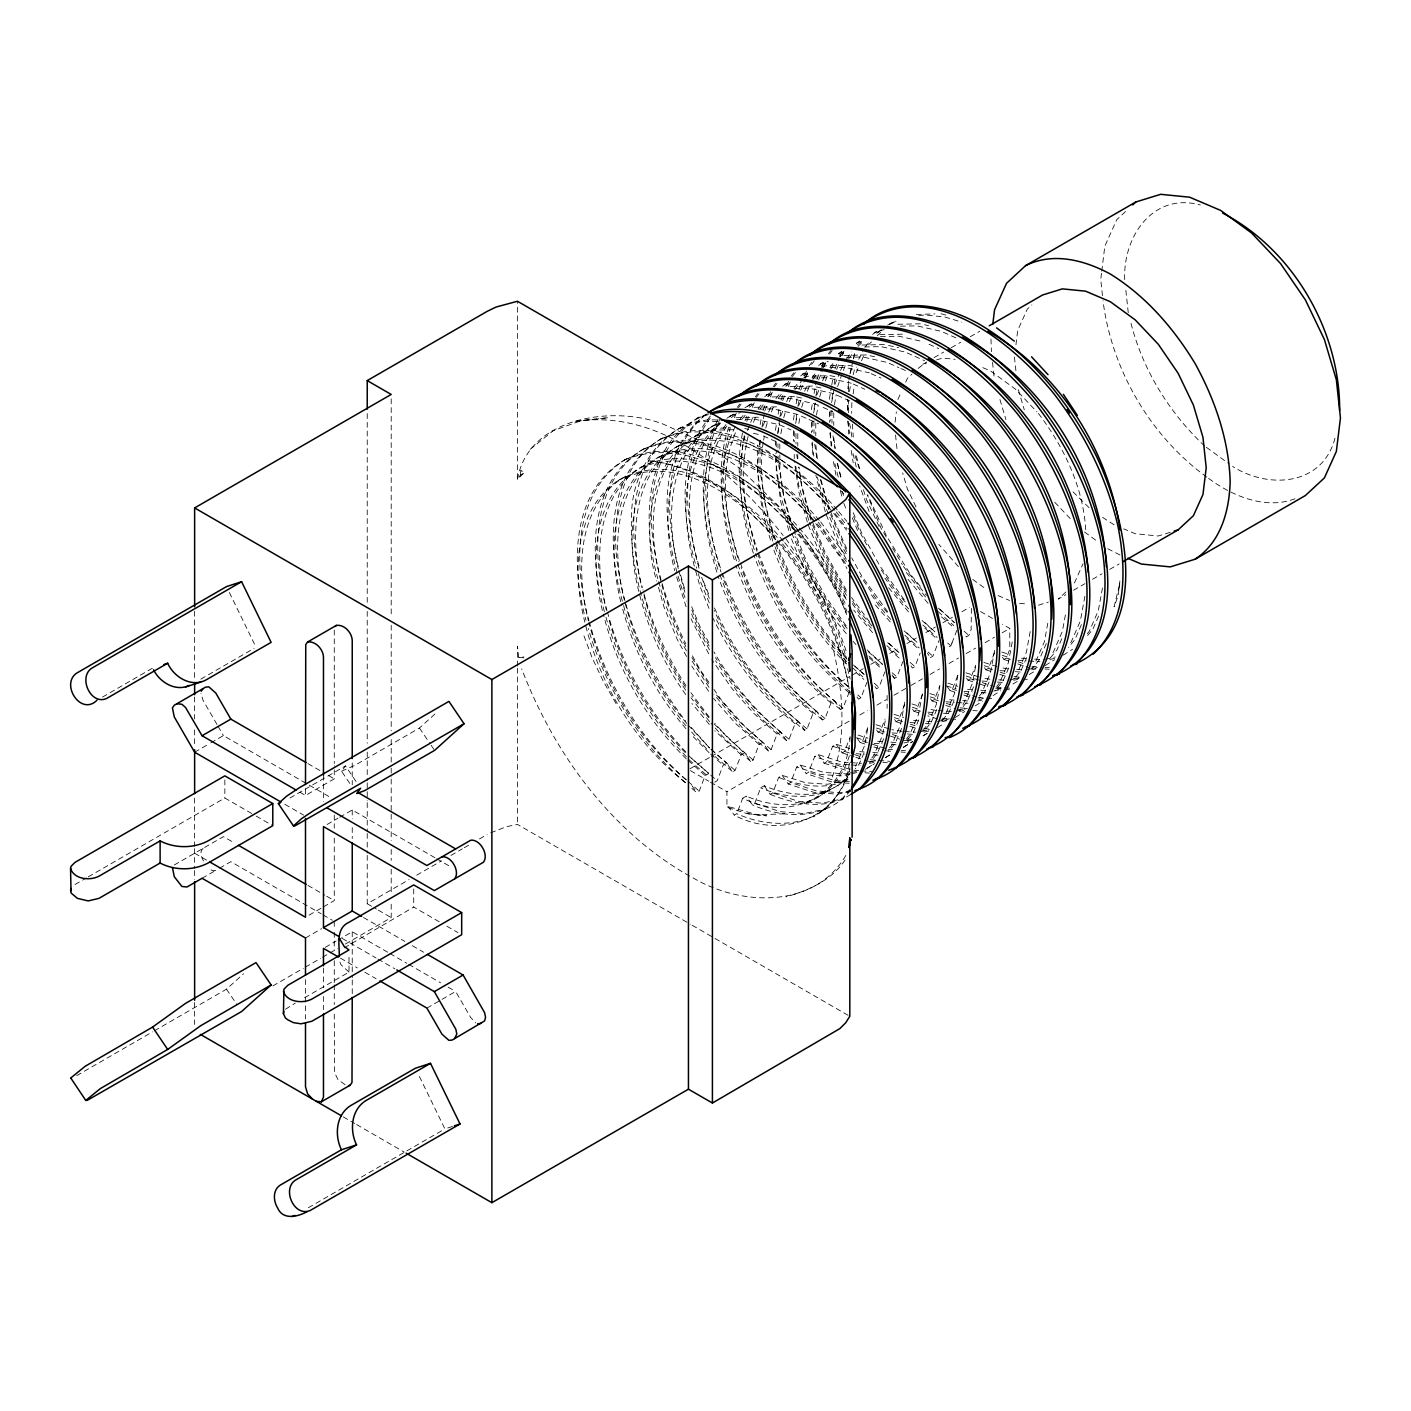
<?xml version="1.0" encoding="UTF-8"?>
<svg xmlns="http://www.w3.org/2000/svg" width="1411" height="1411" viewBox="0 0 1411 1411"><rect width="100%" height="100%" fill="white"/><g stroke="black" fill="none" stroke-linecap="round" stroke-linejoin="round"><path stroke-width="0.75" stroke-dasharray="5 3.75" d="M848.54 412.717L848.593 400.142L847.641 410.777M848.611 391.764L848.646 381.287M971.403 608.388L971.121 629.571L968.863 635.444L966.376 636.89L964.895 634.721M847.517 410.319L847.694 399.525M847.852 388.731L849.44 375.873M1119.928 580.909L1118.165 595.671L1114.108 606.783L1119.946 582.69L1118.747 591.332M849.44 391.605L850.921 383.157M850.11 736.665C848.029 793.352 792.576 823.989 742.715 798.185L736.771 813.688L734.284 815.135L728.27 806.528L726.93 807.304L726.93 791.712L850.322 720.474M895.085 422.154L896.355 411.853M990.981 339.063L991.386 351.727M1015.955 344.725L1017.719 330.315L1027.296 309.132L1031.864 304.899M1101.497 273.293L1100.739 279.572L1102.785 298.656M1101.762 271.212L1104.831 246.114L1116.789 219.64L1127.9 209.339M1124.708 279.572C1122.839 236.713 1152.999 191.984 1200.32 204.983M851.856 402.611L851.68 413.352M853.108 394.057L854.343 385.485M742.539 432.948C734.126 472.579 742.627 513.551 754.797 551.489M744.338 435.558C737.018 473.955 745.625 513.392 757.284 550.043M760.176 424.588L761.199 418.52M761.975 427.216L764.374 413.017M775.397 430.426L776.773 422.312M778.149 414.217L779.189 408.132M779.595 418.855L777.902 433.212M779.948 416.827L781.324 408.731M793.37 420.037L794.746 411.941M796.121 403.828L797.162 397.761M796.545 414.552L795.892 422.824M797.92 406.456L799.296 398.343M811.36 409.666L812.736 401.553M814.112 393.457L816.175 381.287M814.535 404.181L813.865 412.453M815.911 396.068L817.286 387.972M829.333 399.278L831.396 387.125M831.749 385.097L833.125 377.002M832.508 393.792L831.837 402.064M834.218 383.669L835.259 377.584M744.92 436.51C735.184 475.225 741.163 515.826 753.386 553.271M748.112 436.475C738.747 474.555 745.026 514.433 756.931 551.225M760.423 440.214C754.056 473.849 760.758 508.595 770.794 540.872M763.245 442.19C758.218 474.625 764.656 507.819 774.339 538.826M763.616 440.179L764.321 436.14M765.732 428.097L768.095 420.037M777.69 433.847L779.454 423.794M780.883 433.812L782.294 425.769M783.722 417.727L786.068 409.666M795.663 423.476L797.092 415.416M798.855 423.441L800.266 415.381M801.695 407.338L804.058 399.278M813.636 413.088L815.417 403.035M816.475 415.063L818.257 405.01M819.668 396.967L822.031 388.907M831.626 402.717L834.095 388.625M834.465 404.692L836.229 394.621M837.64 386.579L842.49 372.469M867.624 729.099L864.59 745.59L855.613 766.173M885.226 720.792L882.58 735.202L873.603 755.802L870.975 758.942M904.733 702.167L900.553 724.831L891.576 745.414L888.965 748.553M922.318 693.842L918.526 714.442L909.548 735.043L906.938 738.182M939.92 685.534L936.498 704.071L927.538 724.654L923.605 729.364M957.91 675.146L954.489 693.683L945.511 714.283M975.495 666.821L972.461 683.312L963.484 703.895L960.873 707.034M994.614 650.277L990.434 672.924L981.456 693.524L978.846 696.664M1012.216 641.952L1008.424 662.553L999.447 683.136L996.836 686.275M1030.189 631.564L1026.397 652.164L1017.419 672.765M1047.791 623.256L1044.369 641.793L1035.392 662.376M1065.393 614.931L1062.36 631.405L1053.382 652.005L1050.772 655.145M1084.883 596.306L1080.332 621.034L1071.355 641.617L1068.744 644.756M1102.485 587.999L1098.305 610.646L1089.327 631.246L1086.717 634.386M849.404 763.104C842.155 818.68 780.424 840.004 734.284 815.135M850.445 373.051L851.803 366.86M853.602 358.623L854.96 352.433M849.951 373.756L852.932 361.004M853.426 358.87L855.419 350.387M849.951 767.813C845.471 788.537 831.344 805.981 813.371 816.934M853.108 374.797L855.313 366.419M832.261 777.144C847.411 735.06 842.667 687.633 832.261 644.862M742.715 798.185L746.26 796.139L752.257 804.746L754.744 803.318L760.688 787.814L764.233 785.768C791.642 797.656 828.945 799.72 850.022 775.133M764.233 785.768L770.23 794.375L772.717 792.929L778.66 777.426L782.205 775.38L805.716 782.788L827.71 784.251L847.394 779.754C825.823 790.671 800.284 785.892 778.66 777.426M782.205 775.38L788.22 783.987L790.707 782.558L796.651 767.055L800.196 765.009L823.689 772.399L845.683 773.881L849.634 772.981M800.196 765.009L806.192 773.616L808.679 772.17L814.623 756.666L818.168 754.62L841.679 762.028L848.276 762.469M818.168 754.62L824.165 763.228L826.652 761.799L832.596 746.296L836.141 744.25L849.863 748.553M836.141 744.25L842.155 752.857L844.642 751.41L849.828 737.847M857.13 738.165L860.128 742.468L862.615 741.04L867.818 727.476M876.601 729.946L878.101 732.097L880.587 730.651L885.05 719.028M894.592 719.557L896.091 721.709L898.578 720.28L904.522 704.777M912.564 709.186L914.063 711.338L916.55 709.892L922.494 694.388M930.537 698.798L932.036 700.95L934.523 699.521L939.726 685.958M947.01 686.275L950.026 690.579L952.496 689.132L957.699 675.569M966.5 678.038L967.999 680.19L970.486 678.762L975.689 665.198M984.472 667.668L985.972 669.819L988.458 668.373L994.402 652.87M1002.463 657.279L1003.962 659.431L1006.431 658.002L1009.782 649.289L1009.782 628.406L1002.48 624.191M691.901 788.396L696.699 792.576L699.186 791.148L705.183 775.609L708.728 773.563L688.356 755.414M714.671 782.205L717.158 780.759L723.173 765.238L726.718 763.192L732.662 771.817L735.131 770.388L741.145 754.85L744.691 752.804L750.634 761.446L753.121 760L759.118 744.479L762.663 742.433L768.607 751.058L771.094 749.629L777.108 734.09L780.653 732.044L786.597 740.687L789.066 739.241L795.081 723.72L798.626 721.674L804.57 730.298L807.057 728.87L813.053 713.331L816.599 711.285L822.542 719.927L825.029 718.481L831.044 702.96L834.571 700.914L840.533 709.539L843.002 708.11L849.016 692.572L852.561 690.526M857.024 696.999L858.505 699.168L860.992 697.722L866.989 682.201M874.996 686.628L876.478 688.78L878.965 687.351L884.962 671.812M892.969 676.239L894.468 678.409L896.937 676.963L902.952 661.442M910.959 665.869L912.441 668.02L914.928 666.592L920.184 652.993M930.413 657.649L932.9 656.203L938.897 640.682M952.019 642.887L950.873 645.832L948.404 647.261L946.904 645.109M956.887 630.294L950.873 645.832L947.681 643.028M717.987 419.473C694.177 467.27 702.749 523.446 718.852 572.249M720.457 418.044C696.646 465.824 705.218 522.017 721.338 570.802M728.693 427.163C714.037 471.045 722.943 518.913 736.824 561.86M734.408 417.709L737.636 409.666M745.061 420.813L747.477 414.781M746.736 421.378L749.153 415.345M752.38 407.32L755.608 399.295M763.051 410.425L765.467 404.393M768.695 396.368L771.923 388.325M764.727 411.007L767.143 404.975M770.371 396.95L773.598 388.907M781.024 400.054L783.44 394.022M786.668 385.979L789.895 377.954M782.699 400.618L785.116 394.586M788.343 386.561L791.571 378.536M798.996 389.665L801.413 383.633M804.64 375.608L807.868 367.565M800.672 390.247L804.711 380.194M805.522 378.183L807.939 372.169M816.987 379.294L821.008 369.241M821.819 367.23L824.236 361.216M818.662 379.859L822.684 369.823M823.495 367.812L825.911 361.78M834.959 368.906L838.998 358.87M839.792 356.86L842.208 350.828M836.635 369.488L839.051 363.456M842.279 355.431L843.901 351.41M735.202 426.704C714.442 468.822 721.109 518.419 734.849 561.631M735.448 432.736C718.076 473.708 726.101 520.483 738.941 561.596M747.407 430.443L749.876 424.394M750.705 422.383L754.003 414.305M753.421 422.348L755.89 416.298M762.892 426.122L765.379 420.072M768.678 411.994L771.976 403.934M771.394 411.977L773.881 405.909M780.883 415.751L783.352 409.684M786.65 401.624L789.966 393.546M789.384 401.588L791.853 395.539M798.855 405.363L801.342 399.313M804.64 391.235L807.939 383.175M807.357 391.217L809.826 385.15M816.828 394.992L819.315 388.925M822.613 380.864L825.911 372.786M825.329 380.829L827.816 374.779M834.818 384.603L839.774 372.504M840.586 370.476L843.901 362.415M843.319 370.458L845.789 364.391M849.351 755.785C842.579 778.202 825.717 796.527 803.459 804.164M864.061 752.892L859.158 764.127L855.242 768.836M883.674 738.782L877.148 753.756L869.299 763.175M901.647 728.393L895.121 743.368L888.577 751.234M918.808 719.892L913.093 732.997L906.567 740.846M936.781 709.504L931.066 722.608L924.54 730.475M953.942 701.002L949.056 712.238L941.208 721.656M973.555 686.875L967.029 701.849L959.198 711.285M989.093 682.113L985.001 691.478L978.476 699.327M1008.706 667.985L1002.992 681.09L995.143 690.526M1026.679 657.614L1020.964 670.719L1014.438 678.568M1046.292 643.487L1038.937 660.33L1032.411 668.197M1061.813 638.724L1056.927 649.96L1049.078 659.378M1081.426 624.597L1074.9 639.571L1068.374 647.437M1098.587 616.096L1092.872 629.2L1086.347 637.049M856.195 372.663L857.959 368.694M861.486 360.757L864.114 354.814M897.855 399.507L901.347 391.799M905.686 382.187L907.432 378.324L912 374.091M1074.388 583.008L1083.084 563.765M1334.982 438.221C1322.566 485.701 1268.754 489.458 1232.579 466.406M858.752 359.276L863.073 350.334M795.328 527.414L777.831 505.226L739.664 468.311L701.302 441.361L662.923 424.005C613.15 404.869 528.031 417.056 517.467 479.493L524.486 472.385L520.306 475.19L517.467 479.493L517.467 301.266M845.789 855.489C814.27 909.584 739.258 906.162 691.619 877.007M845.048 860.04C831.784 880.235 808.38 890.517 785.945 896.902M710.35 416.033C676.098 458.452 682.113 519.195 696.769 568.28M710.244 418.062C678.374 461.08 685.217 520.483 699.838 568.898M737.247 407.373L739.84 403.916M738.447 407.656L741.022 404.199M755.238 396.985L757.813 393.528M756.419 397.285L759.012 393.828M773.21 386.614L775.803 383.157M774.392 386.896L776.985 383.439M791.183 376.226L793.776 372.769M792.382 376.525L796.263 371.34M809.173 365.855L811.748 362.398M811.642 364.408L814.235 360.951M828.433 353.738L831.026 350.281M829.633 354.038L832.208 350.581M726.012 424.57C693.436 467.041 702.502 526.356 717.423 574.03M726.894 426.034C697.563 468.646 706.417 525.456 720.968 571.984M739.999 419.437L743.985 414.199M742.221 419.138L746.207 413.899M757.989 409.067L761.958 403.811M760.194 408.767L764.18 403.528M775.962 398.678L779.93 393.44M778.184 398.378L782.153 393.14M793.934 388.307L797.92 383.051M794.834 389.753L802.788 379.259M804.111 377.513L810.161 371.587M811.925 377.919L815.893 372.68M812.807 379.365L816.793 374.127M822.084 367.142L828.134 361.216M829.897 367.548L833.866 362.292M830.797 368.994L834.765 363.756M840.074 356.754L846.124 350.828M846.547 358.905L851.856 351.921M848.769 358.606L852.738 353.367M858.047 346.383L864.096 340.457M865.225 346.947L869.088 342.15M850.392 772.47C830.55 801.201 789.79 800.919 760.688 787.814M841.467 799.508L850.604 788.82M850.48 790.442C827.199 819.844 783.863 819.368 752.257 804.746M868.523 344.901L871.451 341.868M877.289 335.783L883.145 329.715M355.978 781.394L345.501 765.926L341.55 771.217L350.845 784.957M203.061 848.364C198.616 852.332 202.214 858.982 204.754 863.038M918.102 368.447L926.48 362.01M1065.887 592.003L1058.268 599.075L1065.887 594.666M341.55 771.217L354.743 765.415L419.455 728.041L436.51 712.608M154.434 1030.771L226.501 989.164L243.574 973.784M834.765 799.473C810.69 828.486 768.748 828.186 736.771 813.688M783.317 541.101C745.255 495.526 677.686 446.74 617.771 480.657C572.937 511.487 572.831 574.524 584.842 622.18M530.183 449.28L553.306 430.672L581.332 420.654L608.423 417.691L574.136 421.554C660.083 408.008 733.826 472.473 783.176 535.492M285.463 1009.218L295.287 1003.115M880.676 330.297L875.543 334.16L881.875 329.469M798.855 531.047C758.413 482.562 690.226 430.126 624.632 459.898C570.238 491.963 571.138 566.499 585.953 620.311M627.119 458.469C572.108 491.046 573.571 566.64 589.022 620.928M816.828 520.659C776.385 472.174 708.216 419.755 642.622 449.527C587.593 482.086 589.075 557.698 604.525 611.986M645.092 448.098C590.08 480.657 591.562 556.251 607.012 610.557M834.818 510.288C794.358 461.803 726.189 409.366 660.595 439.138C605.584 471.715 607.047 547.309 622.498 601.597M663.082 437.71C622.269 460.127 612.938 511.364 616.272 554.047C622.445 615.055 648.478 672.73 685.623 721.092M717.017 420.002C666.733 416.827 632.569 467.358 631.581 513.463C628.636 576.499 651.106 638.724 685.94 690.543M681.054 427.339C626.643 459.404 627.56 533.922 642.375 587.752M706.929 414.411C643.063 438.221 641.564 523.216 657.879 578.792M699.027 416.95C623.274 466.3 652.587 577.258 685.852 643.927M706.223 414.023C649.871 457.305 664.863 543.129 686.275 601.139M705.377 414.993C661.935 451.203 665.269 517.061 678.338 566.993M344.266 947.857L413.723 907.061L439.544 921.965M625.99 476.036C576.588 504.521 576.076 571.473 588.352 620.487M845.559 597.576C820.638 548.315 784.428 503.427 736.225 475.419C708.34 460.48 674.035 451.749 643.963 465.648C591.597 492.615 589.886 562.001 602.797 612.162M643.963 465.648C594.56 494.15 594.049 561.102 606.342 610.116M819.262 520.342C781.8 476.036 718.146 428.697 658.408 457.323C608.988 485.807 608.494 552.777 620.769 601.791M661.953 455.277C612.533 483.761 612.039 550.713 624.315 599.728M837.252 509.953C799.772 465.648 736.119 418.309 676.38 446.934C626.978 475.436 626.466 542.388 638.742 591.403M679.926 444.888C631.087 472.914 630.17 538.773 641.723 587.346M739.311 560.432C725.501 518.066 717.053 471.256 730.369 427.745C653.716 427.092 638.354 523.058 656.732 581.032M697.898 434.517C626.819 480.481 654.387 584.648 685.922 646.785M719.91 422.841C663.893 446.264 661.283 519.918 674.705 570.644M715.888 424.129C666.468 452.631 665.957 519.583 678.25 568.598M720.121 423.106C678.497 456.705 681.707 519.301 694.371 566.305M726.912 418.238L733.861 413.758L728.764 417.409M720.28 423.494C681.478 459.951 685.517 521.065 699.045 568.28M731.304 417.585L736.401 413.934M744.902 407.85L751.834 403.37L746.736 407.021M749.294 407.197L754.374 403.564M764.727 396.65L769.824 392.999L766.279 395.045L772.311 393.105L767.267 396.826M782.699 386.261L787.797 382.61L784.251 384.656L790.301 382.734L785.239 386.438M800.672 375.89L805.769 372.239L802.224 374.285L808.274 372.345L803.212 376.067M818.662 365.502L823.759 361.851L820.214 363.897L828.275 361.322M821.202 365.678L826.299 362.045M838.328 353.914L841.732 351.48L838.187 353.526L846.247 350.951M839.175 355.307L845.965 350.439M856.318 343.526L859.705 341.092L856.16 343.138L864.22 340.562M857.147 344.919L863.955 340.069M872.598 334.372L877.695 330.721L874.15 332.767L884.221 329.557M887.537 325.165L895.914 321.144M828.116 790.231C805.099 809.614 772.434 807.321 746.26 796.139M843.849 781.8L849.404 778.378M867.395 767.99L874.802 763.422M865.384 769.383L874.644 763.668M885.367 757.619L892.775 753.033M885.208 757.848L892.616 753.28M903.34 747.23L912.617 741.516M903.181 747.477L912.458 741.763M923.182 735.713L926.886 733.42M923.023 735.96L928.579 732.521M937.451 727.617L944.859 723.049M955.265 717.476L964.701 711.514M975.107 705.959L982.673 701.144M993.079 695.57L1000.646 690.755M1012.904 684.053L1018.46 680.631M1029.201 674.581L1034.757 671.142M1045.163 665.586L1054.581 659.625M1063.136 655.198L1072.572 649.236M770.23 794.375C795.469 804.57 826.987 810.461 850.992 794.234M102.544 697.034L152.564 668.144M200.803 679.15L254.103 648.372M194.63 752.204L209.022 743.897M210.821 742.856L223.397 735.59L330.509 797.427M934.082 357.618L943.606 352.115M951.208 347.723L960.715 342.238M970.239 336.735L979.745 331.25M75.012 884.503L86.388 877.942M88.293 876.831L224.843 798.009L254.333 815.047M174.294 864.978L223.397 836.617L234.667 843.125M289.925 798.009L345.501 765.926M299.855 792.188L305.499 795.451L334.266 778.837L334.266 765.714M202.073 878.277L216.465 869.987M219.534 868.206L230.84 861.68L321.108 913.781M327.07 824.5L337.864 818.274M339.663 817.234L352.239 809.985L434.923 857.712M309.097 915.157L321.673 907.89M323.472 906.85L334.266 900.624L334.266 836.935M305.499 937.998L321.673 928.65M367.23 855.383L367.23 903.745L409.084 879.582M416.686 875.19L441.414 860.904M450.938 855.419L462.349 848.822M464.254 847.729L469.951 844.431M479.475 838.945L487.077 834.554M76.67 1075.658L152.529 1031.864M325.271 947.328L336.065 941.102M337.864 940.061L352.239 931.771L387.972 952.39M272.87 985.901L303.418 968.263M305.323 967.17L320.579 958.351M322.502 957.24L328.216 953.942M330.121 952.848L337.758 948.439M345.395 944.03L391.2 917.591L391.2 902.193M709.451 757.513L688.568 769.577L708.657 781.165M711.356 756.419L849.933 676.416M851.821 675.322L863.215 668.743M870.816 664.352L880.305 658.884M889.794 653.399L897.396 649.007M906.885 643.539L916.374 638.054M925.863 632.569L935.352 627.084M942.954 622.71L952.443 617.224M961.932 611.739L969.533 607.365M304.547 997.771L349.011 972.108L349.011 953.995M1073.489 590.274L1084.9 583.695M1092.52 579.304L1102.026 573.801M1109.646 569.409L1119.152 563.924M859.81 714.989L867.395 710.615M876.901 705.13L886.39 699.644M893.974 695.27L909.16 686.504M911.065 685.411L922.459 678.832M930.043 674.44L939.532 668.955M949.039 663.487L958.528 658.002M966.112 653.61L975.618 648.143M985.107 642.658L994.596 637.172M1002.18 632.798L1009.782 628.406M426.898 1008.089L455.665 991.474L470.745 1017.578L475.824 1022.957M825.876 792.188L829.421 790.142M823.23 810.39L825.717 808.962L804.235 813.547L780.283 811.642L754.744 803.318M841.203 800.019L843.69 798.591L822.207 803.159L798.256 801.254L772.717 792.929M308.356 1207.728L443.001 1129.999M490.711 832.79L506.373 826.74L517.467 824.412L690.296 924.187M889.424 324.354L897.008 321.091M617.771 480.657C677.545 450.814 742.045 498.383 779.595 542.935M889.812 323.595L897.184 320.738M452.455 1126.437L444.906 1128.906L418.238 1074.106M696.558 418.379L708.393 414.569M678.568 428.768L700.297 421.748L718.587 421.342M660.595 439.138C726.171 412.665 792.135 463.708 832.331 511.717M642.622 449.527C708.181 423.035 774.163 474.096 814.341 522.088M624.632 459.898C690.208 433.424 756.19 484.467 796.368 532.476M821.89 367.089L825.929 365.802L848.54 365.326L856.636 367.142M803.917 377.478L807.939 376.19L830.55 375.696L836.635 377.072M748.289 405.416L752.328 404.128M730.316 415.804L740.387 412.594M712.343 426.175L720.404 423.6M694.353 436.563L714.513 430.126L737.124 429.649M676.38 446.934C733.755 423.547 792.876 465.648 829.456 507.255M658.408 457.323C718.128 433.283 778.643 478.77 815.717 522.387M640.435 467.694C700.138 443.671 760.67 489.158 797.744 532.758M922.671 364.197L926.639 362.98M936.569 359.911L942.53 358.077L955.141 359.311M1170.178 532.317L1158.272 536.004L1135.149 533.711L1123.685 528.843M1294.998 498.753C1265.614 510.006 1232.473 496.125 1208.539 478.364M1038.408 605.196L1048.338 602.127M215.777 870.375L212.55 870.675L208.828 868.523M1045.41 659.254L1055.269 656.997M1049.749 659.501L1055.657 658.143M1027.437 669.625L1037.279 667.385M1031.776 669.872L1035.709 668.973M1009.465 680.014L1019.306 677.756M1013.786 680.261L1017.737 679.361M997.383 689.044L1001.334 688.145M993.838 691.09L1001.722 689.291M979.41 699.415L983.344 698.516M977.841 701.02L981.774 700.121M955.529 711.144L967.346 708.445M959.85 711.391L963.801 710.491M937.539 721.532L949.356 718.834M941.878 721.779L947.786 720.421M919.566 731.903L929.408 729.663M923.905 732.15L929.814 730.81M907.502 740.934L911.435 740.034M903.957 742.98L911.823 741.181M871.539 761.693L875.473 760.794M869.97 763.298L873.903 762.399M851.591 772.522L857.5 771.182M850.022 774.128L842.138 775.927L820.144 774.445L796.651 767.055M851.979 773.669L857.888 772.328M850.921 790.495L840.18 792.788L816.246 790.883L790.707 782.558M850.586 791.465L837.693 794.217L813.759 792.312L788.22 783.987M918.755 315.676L924.928 314.935L944.911 317.034L961.685 322.114M517.467 665.992L517.467 646.185L518.684 657.261L524.01 656.979M784.463 813.759L757.742 814.888L747.248 813.671L726.93 807.304M916.303 314.459L934.893 313.912M897.837 324.283L920.448 323.807M900.465 326.206L916.903 325.853L941.208 331.32L958.651 339.081M879.847 334.672L902.476 334.178M880.429 336.629L898.93 336.224L923.235 341.691M861.874 345.042L884.485 344.566M864.502 346.965L880.94 346.612L905.262 352.08M843.901 355.431L866.513 354.937L874.608 356.754M846.529 357.336L862.968 356.983L887.272 362.451M830.603 367.671L844.995 367.371L869.299 372.839M812.613 378.06L827.005 377.742L851.327 383.21M789.966 386.561L812.577 386.085L822.701 388.36M794.64 388.431L809.032 388.131L833.337 393.598M771.993 396.95L794.605 396.456M778.713 398.766L791.06 398.502L815.364 403.969L821.184 406.562M754.003 407.32L776.614 406.844M758.677 409.19L773.069 408.89L797.391 414.358L807.074 418.661M736.031 417.709L758.642 417.215M736.595 419.667L755.097 419.261L779.401 424.729L791.024 429.914M1021.458 658.231L1025.85 658.514M1034.651 659.113L1043.452 659.695M1017.913 660.277L1026.714 660.859M1028.901 661.001L1039.907 661.741M1007.877 668.902L999.552 667.368M1016.678 669.484L1023.275 669.925M999.94 670.648L1006.537 671.089M1015.32 671.689L1021.934 672.13M989.905 679.273L981.58 677.756M998.688 679.873L1005.285 680.314M981.95 681.037L988.547 681.478M997.348 682.06L1003.944 682.501M967.523 689.362L971.914 689.662M980.716 690.244L985.107 690.543M963.978 691.408L972.779 692.007M981.562 692.589L985.972 692.889M949.55 699.75L953.942 700.032M962.743 700.632L969.339 701.073M946.005 701.796L954.788 702.378M956.993 702.519L967.999 703.26M935.969 710.421L927.644 708.886M938.156 710.562L951.349 711.444M928.015 712.167L934.611 712.608M943.412 713.208L950.009 713.649M913.587 720.51L917.979 720.792M926.78 721.391L933.377 721.832M910.042 722.555L916.639 722.996M925.44 723.578L932.036 724.019M902.211 731.321L891.699 729.646M904.398 731.48L915.404 732.203M892.069 732.926L898.666 733.367M907.467 733.967L914.063 734.408M877.624 741.269L882.034 741.551M890.817 742.151L897.431 742.592M874.079 743.315L882.88 743.897M891.681 744.479L896.073 744.779M859.652 751.64L864.043 751.94M872.845 752.522L879.441 752.963M856.107 753.686L864.908 754.285M873.709 754.867L878.101 755.167M850.463 762.61L861.468 763.351M849.122 764.797L838.134 764.074L814.623 756.666M851.327 764.956L860.128 765.538M1031.988 666.327L1036.327 666.68M1045.04 667.368L1049.396 667.703M1031.67 667.932L1036.027 668.285M1044.74 668.973L1049.078 669.308M1013.998 676.698L1020.523 677.227M1013.698 678.303L1020.224 678.832M1022.393 679.008L1031.106 679.696M996.025 687.086L1002.551 687.598M1004.738 687.774L1013.433 688.462M995.725 688.691L1002.251 689.203M1004.42 689.379L1013.133 690.067M978.052 697.457L984.578 697.986M986.748 698.163L995.46 698.851M960.062 707.846L966.588 708.357M957.575 709.274L964.119 709.804M972.814 710.491L977.17 710.827M942.089 718.217L948.615 718.746M950.802 718.922L959.498 719.61M946.128 720.174L939.603 719.663L927.821 715.818M924.117 728.605L928.456 728.958M921.63 730.034L930.325 730.722M906.127 738.976L912.67 739.505M903.657 740.422L912.353 741.11M888.154 749.364L892.51 749.717M901.206 750.405L905.562 750.74M885.667 750.793L892.193 751.322M900.906 752.01L905.262 752.345M870.181 759.735L876.707 760.264M878.877 760.441L889.759 761.305M867.694 761.182L874.22 761.693M882.933 762.381L887.29 762.734M858.735 770.635L852.191 770.124L826.652 761.799M860.904 770.812L871.786 771.676M864.943 772.769L869.299 773.105M849.457 781.712L834.218 780.495L808.679 772.17M849.157 783.317L831.732 781.941L806.192 773.616M1019.5 603.326L1027.896 604.155M747.248 813.671L766.579 815.84L757.742 814.888L728.27 806.528M518.684 657.261L525.95 658.196M924.505 324.706L928.544 325.624M888.542 345.466L898.666 347.741M796.633 396.914L802.7 398.272M744.708 428.503L748.765 429.42M753.333 433.283L761.429 435.117M941.084 313.736L949.497 316.117M1001.863 652.058L1009.712 654.528M1002.233 655.339L1010.082 657.808M983.89 662.447L997.595 666.75M984.261 665.727L992.092 668.179M965.918 672.818L979.622 677.139M966.288 676.098L979.992 680.419M947.927 683.206L957.734 686.275M946.34 685.869L956.147 688.938M929.955 693.577L937.786 696.046M930.325 696.858L938.156 699.327M911.982 703.966L919.813 706.417M912.353 707.246L920.184 709.698M893.992 714.336L903.798 717.423M894.362 717.617L902.211 720.086M876.019 724.725L889.724 729.028M876.39 728.005L884.221 730.457M858.047 735.096L867.836 738.182M856.459 737.759L866.248 740.846M832.596 746.296L848.276 751.216M1006.431 658.002L1010.364 659.272M1018.231 661.847L1024.121 663.77M1003.962 659.431L1009.853 661.353M1017.701 663.911L1029.501 667.756M988.458 668.373L992.392 669.661M1000.24 672.218L1006.149 674.141M985.972 669.819L991.88 671.742M999.729 674.299L1007.595 676.857M970.486 678.762L974.419 680.031M982.268 682.607L994.067 686.451M967.999 680.19L977.823 683.4M979.781 684.035L987.647 686.593M952.496 689.132L956.429 690.42M964.295 692.977L976.077 696.822M950.026 690.579L955.917 692.501M963.766 695.059L973.59 698.251M934.523 699.521L938.456 700.791M946.322 703.366L952.213 705.288M932.036 700.95L937.945 702.872M945.793 705.429L955.617 708.639M916.55 709.892L920.483 711.179M928.332 713.737L934.223 715.659M914.063 711.338L919.954 713.26M898.578 720.28L902.493 721.55M910.36 724.125L916.25 726.048M896.091 721.709L901.982 723.631M909.83 726.189L917.697 728.764M880.587 730.651L884.521 731.939M892.387 734.496L904.169 738.341M878.101 732.097L887.925 735.29M889.9 735.925L899.724 739.135M862.615 741.04L870.464 743.597M872.439 744.232L886.196 748.73M860.128 742.468L866.019 744.391M873.885 746.948L883.709 750.158M844.642 751.41L852.491 753.985M854.466 754.62L862.315 757.178M842.155 752.857L853.937 756.684M855.913 757.337L865.719 760.529M824.165 763.228L849.722 771.552M982.832 367.671L990.469 370.917L1015.285 389.013L1036.962 411.906M1114.143 524.786L1101.462 516.691M1120.017 554.964L1106.877 548.315M998.106 595.601L1009.57 600.469M929.038 344.284L938.738 348.588M907.202 352.944L913.005 355.519M914.945 356.383L924.628 360.705M889.212 363.315L898.895 367.636M900.835 368.5L906.656 371.075M871.24 373.703L880.923 378.007M853.267 384.074L864.872 389.26M837.217 395.309L850.78 401.359M823.107 407.426L832.79 411.73M809.014 419.526L818.697 423.847M763.369 435.981L776.932 442.013M689.626 876.072C610.416 831.255 553.835 752.91 521.7 668.92M980.557 611.545L993.344 618.918M710.491 782.223L726.93 791.712M692.184 925.281L713.084 937.345M714.971 938.438L849.81 1016.29M307.933 763.633L321.108 771.235M328.622 775.574L334.266 778.837M436.81 858.788L451.837 867.483M284.828 804.27L303.612 815.117M256.185 816.105L272.782 825.682M446.917 926.216L457.975 932.618M367.23 903.745L376.437 909.072M378.289 910.13L391.2 917.591M307.951 885.438L324.865 895.209M326.752 896.285L334.266 900.624M363.527 917.52L404.851 941.384M412.382 945.723L423.653 952.231M322.978 914.875L332.379 920.307M389.842 953.483L406.774 963.254M408.661 964.33L440.62 982.797M448.134 987.136L455.665 991.474M194.63 853.232L207.787 860.816M342.273 938.456L376.084 957.998M377.972 959.074L394.886 968.846M340.404 958.14L357.318 967.911M364.849 972.25L376.12 978.775M345.06 1084.689L337.864 1079.433L334.513 1072.448L334.266 1013.274M343.261 1116.877L354.69 1123.473M356.595 1124.567L404.234 1152.082M349.011 972.108L340.986 964.736L339.293 960.468M1206.405 447.322L1229.087 463.866M1206.811 477.112C1150.388 436.175 1111.727 369.858 1103.014 300.79M1089.063 507.643L1072.501 491.328M1084.477 531.982L1096.541 540.783M972.743 579.427L985.16 588.475M685.429 782.576C635.32 743.262 600.522 685.834 585.353 624.279M941.472 616.854L953.801 627.613M934.911 631.863L922.512 620.311M922.847 624.914L937.221 637.49M916.921 642.234L904.522 630.682M928.103 652.023L932.9 656.203M904.857 635.285L919.231 647.861M898.948 652.623L886.549 641.07M910.13 662.394L914.928 666.592M886.884 645.674L899.654 656.838M882.563 664.387L867.165 649.854M892.158 672.782L896.937 676.963M868.911 656.044L881.681 667.227M853.408 664.987L864.59 674.775M874.167 683.153L878.965 687.351M852.526 667.826L863.708 677.597M848.205 686.557C806.775 650.93 777.267 602.903 758.13 552.089M857.8 694.935L860.992 697.722M850.516 692.184C806.739 655.992 775.468 606.377 755.643 553.518M843.002 708.11C795.645 670.648 760.988 618.847 740.158 562.46M840.533 709.539C793.176 672.095 758.501 620.276 737.671 563.889M825.029 718.481C777.673 681.037 743.015 629.218 722.167 572.848M822.542 719.927C775.186 682.465 740.528 630.646 719.698 574.277M807.057 728.87C766.826 696.858 735.166 654.545 714.354 607.647M789.066 739.241C758.942 715.112 733.244 685.446 713.984 651.97M786.597 740.687L761.04 718.322L737.071 691.372L715.571 660.789M771.094 749.629L745.537 727.265L721.585 700.332L713.984 689.52M768.607 751.058L743.068 728.711L714.037 694.565M753.121 760L727.565 737.653L714.883 723.384M750.634 761.446L725.078 739.082L710.985 723.226M711.179 749.435L735.131 770.388M715.095 756.455L732.662 771.817M691.602 758.413L709.169 773.775M710.774 775.168L717.158 780.759M689.132 759.841L708.287 776.614M686.399 779.966C639.553 738.941 606.113 682.871 589.622 622.974M688.004 781.359L699.186 791.148M685.517 782.805C638.883 742.592 605.354 687.492 588.299 628.512M922.071 620.487L934.611 631.652M924.787 628.107L935.775 637.878M904.081 630.858L916.639 642.023M906.814 638.495L919.355 649.66M887.678 642.64L900.218 653.804M888.842 648.866L901.382 660.048M868.135 651.617L882.245 664.193M869.299 657.861L881.84 669.026M854.854 666.186L864.273 674.564M846.6 664.052C812.824 630.858 788.043 589.287 771.923 544.911M856.018 672.43L863.849 679.396M847.852 686.346C805.857 651.688 776.015 604.084 757.495 553.235M849.016 692.572C804.923 657.12 773.034 608.229 753.95 555.281M831.044 702.96C786.95 667.509 755.061 618.618 735.96 565.67M816.599 711.285C772.522 675.834 740.634 626.943 721.532 573.995M813.053 713.331C768.977 677.88 737.089 628.989 717.987 576.041M798.626 721.674C762.046 692.078 733.35 653.275 714.213 610.399M795.081 723.72C759.965 695.57 732.856 658.69 713.119 618.459M780.653 732.044L757.125 711.109L735.113 685.993L715.395 657.561M777.108 734.09L753.58 713.155L731.568 688.039L711.85 659.607M762.663 742.433L739.152 721.497L714.671 692.819M759.118 744.479L735.607 723.543L713.596 698.41M741.145 754.85L714.866 730.775M709.468 747.83L688.057 724.972M711.038 749.223L726.718 763.192M709.063 752.663L691.39 734.884M710.615 754.074L723.173 765.238M686.381 758.871C646.062 719.645 617.03 668.726 603.361 614.173M687.933 760.264L705.183 775.609M686.046 779.754C638.037 739.54 604.261 683.047 588.916 622.516M938.068 611.527L953.801 625.62M938.474 608.176L954.471 622.533M964.066 631.14L968.863 635.444M939.938 609.323L954.118 622.427M1204.659 446.052C1168.59 412.135 1141.711 368.289 1130.176 319.98M1054.74 502.263L1070.632 519.054M958.422 566.622L938.809 544.381M928.068 603.344L907.802 579.021M838.663 511.54L846.847 521.417M835.118 513.586L847.076 528.79M820.691 521.911L846.512 556.675M817.145 523.957L822.789 530.289L846.159 564.453M799.155 534.346C818.786 557.416 835.241 583.519 847.006 611.457M784.728 542.671C813.071 576.235 834.889 615.884 846.371 658.39M840.25 490.023L844.554 494.873M836.247 511.893L846.6 525.298M833.76 513.339L846.529 530.166M904.186 599.693L879.847 565.934L861.574 532.758L852.262 510.359M908.755 609.058L898.878 597.964L884.962 578.157M818.274 522.282L846.371 561.613M815.787 523.71L841.838 559.373L846.935 568.562M887.607 611.668L861.874 576.305L851.715 557.874M890.764 619.429L880.905 608.335L869.511 592.144M800.284 532.653L826.352 568.316L846.353 605.425M797.815 534.099C817.375 557.962 834.236 584.454 846.388 612.885M869.635 622.039L851.486 597.488M871.381 628.23L862.915 618.723L851.538 602.515M846.371 657.067C815.082 624.156 791.994 584.101 776.103 541.701M846.706 661.671C814.235 627.93 789.913 586.941 773.634 543.129M709.239 717.053L690.949 692.713M709.574 721.656L691.002 697.74M691.267 727.423L709.592 748.024M685.958 725.695L683.136 722.52C656.256 686.945 634.297 647.014 623.08 603.661M691.602 732.027L707.105 749.47M685.975 752.063C649.113 712.89 621.563 664.581 607.594 612.603M686.31 756.666C648.213 716.735 619.394 667.456 605.107 614.032M905.174 601.986L896.92 592.567L879.67 567.698M908.508 611.898L888.454 587.505M887.202 612.374L878.947 602.956L860.463 576.288M875.402 605.002L890.535 622.269M871.963 625.902L860.957 613.326L852.332 600.892M872.545 632.657L853.726 610.046M847.111 628.424C824.624 601.086 807.339 569.656 795.081 536.48M846.318 633.61C821.255 604.684 803.159 570.273 789.895 534.522M853.196 641.458L855.948 644.598M847.023 659.219C815.152 626.078 790.989 586.076 775.468 542.847M708.781 717.74L691.76 696.082M714.283 724.019L746.172 754.973M709.363 724.496L691.919 703.472M686.681 723.402C657.438 688.162 635.92 646.238 624.879 601.756M685.887 728.605C655.074 692.854 632.781 649.589 621.334 603.802M685.217 752.627C649.395 714.883 621.828 668.655 608.582 618.159M780.971 544.523C815.699 585.424 840.621 635.55 849.122 688.727M775.785 539.76C742.944 501.117 699.856 465.806 647.614 460.762C699.697 465.119 744.285 498.7 777.161 537.362M777.144 541.383C811.801 582.161 837.446 631.423 848.328 683.965M925.51 596.976L904.504 570.132M920.36 586.341L910.606 574.594L886.69 536.374L867.959 495.437M782.558 543.923C812.648 579.41 834.501 621.845 846.917 666.645M903.41 566.446L926.427 595.477M796.668 529.125L810.126 546.18L837.57 591.773L846.618 614.579M846.424 590.292L825.611 553.518L812.066 520.941M846.477 595.319L823.124 554.946L809.579 522.37M846.159 625.867L825.911 597.065L807.639 563.889L794.093 531.33M844.942 629.094L823.442 598.511L805.152 565.335L791.606 532.758M708.922 682.324L700.068 669.731L690.931 653.134M708.975 687.369L691.496 660.101M685.887 685.499C666.803 656.097 651.635 623.838 642.957 589.798M846.177 592.003L824.535 554.135L811.431 522.088M846.335 599.393L837.693 586.941L820.99 556.181L807.886 524.151M708.516 683.929L691.161 656.397M708.657 691.302L691.778 666.133M685.605 687.21C666.715 659.29 652.323 628.089 643.98 595.389M685.746 694.582C664.087 664.211 648.302 629.606 639.306 593.414M927.45 653.328L928.932 655.48M892.087 674.952L894.468 678.409M836.07 703.066L834.571 700.914C791.73 666.327 760.018 619.147 741.145 567.628M803.088 728.147L804.57 730.298C766.367 700.244 736.842 660.56 715.254 617.224M691.937 785.68L696.699 792.576M1038.408 413.423C1064.582 447.851 1084.018 488.876 1085.888 532.635M419.455 728.041L429.932 743.509M431.096 745.237L434.588 750.387M226.501 989.164L236.96 1004.65M785.945 538.79C810.32 574.154 833.584 611.316 846.582 652.517M886.161 536.974L880.781 527.749L867.148 494.52M892.634 548.032L902.335 564.612M216.977 724.46L203.061 700.35L200.944 693.277M218.052 726.312L223.397 735.59M616.007 703.507L602.991 680.755L591.897 657.156L582.972 633.204M846.635 548.667L830.038 510.57M846.194 553.782L841.115 544.575L826.723 509.971L817.322 477.183M708.904 642.763L699.768 626.167L691.302 605.813M709.468 649.73L697.281 627.613L691.355 613.362M686.416 650.894L679.308 637.984L664.916 603.379L658.461 580.838M866.76 544.911L860.481 533.376L852.297 513.357M846.688 551.436L829.403 511.717M846.283 559.25L838.963 545.792L825.858 513.763M709.133 646.026L698.692 626.784L691.319 608.776M708.728 653.84L691.037 618.829M686.557 656.521L677.157 639.218L664.052 607.189L657.297 583.043M229.358 592.479L256.008 647.279M916.004 506.902L907.432 489.053L902.652 472.932M879.071 526.462L866.566 499.688L863.338 489.458M852.315 517.908L858.241 532.159M703.348 581.191L709.274 595.442M709.327 602.973L700.861 582.62L697.351 570.326M843.831 503.392L846.3 509.389M709.292 598.387L701.302 576.323M709.027 608.441L700.015 586.429L694.935 568.316M686.134 606.818L675.269 572.654M869.141 511.558L859.669 485.931M855.066 455.559L859.581 469.51M847.57 668.708L850.18 679.044M856.265 466.935L852.703 452.455M1018.301 389.63L1024.298 409.772M999.94 399.542L1005.937 419.684M837.199 463.319L841.891 479.705M838.24 477.041L834.077 460.533M842.349 491.381L843.513 495.49M820.99 479.846L829.192 508.524M811.219 518.913L801.254 484.079L798.661 467.164M808.732 520.342L798.767 485.525L795.839 466.494M793.247 529.284L783.264 494.467L778.078 460.639L778.008 450.091M790.76 530.73L780.777 495.896L775.591 462.067L775.539 453.636M775.256 539.672L765.291 504.838L760.106 471.009L759.912 439.368M772.787 541.101L762.804 506.284L757.619 472.456L757.442 445.029M680.684 575.177L685.376 591.562M840.621 477.2L837.446 462.896M835.947 475.207L833.284 460.78M840.462 491.31L842.702 499.353M820.391 479.528L828.839 509.706M825.294 511.752L815.911 475.331M810.866 520.077L802.4 489.899L799.032 467.006M807.321 522.123L798.855 491.945L794.252 460.709M792.312 528.455L784.428 500.288L779.824 469.052L779.824 452.367M788.784 530.501L780.883 502.334L776.279 471.098L776.279 450.232M678.814 570.608L685.57 594.754M856.389 455.894L859.405 468.223M849.51 690.755L850.269 694.776M849.616 423.353L852.156 438.38M851.186 450.497L853.232 462.808M847.711 421.06L849.704 433.618M832.984 435.84L834.942 448.522M829.862 433.054L831.802 445.735M814.694 444.112L816.951 458.91M811.872 443.424L813.83 456.106M796.704 454.483L797.356 458.716M833.76 437.904L835.294 448.328M831.132 446.193L830.215 431.607M817.304 458.698L815.77 444.112M812.842 454.501L812.225 441.996M1125.855 290.313L1128.394 313.93M1014.438 357.071L1016.079 372.345M992.515 362.327L994.102 377.178M895.526 434.994L897.149 450.268M852.42 424.111L853.285 437.022M848.117 421.342L848.699 434.024M831.89 410.513L831.979 423.177M829.421 411.941L829.474 422.489M813.918 420.884L814.006 433.547M811.431 422.33L811.501 432.877M795.945 433.371L796.016 443.936M793.441 430.584L793.511 441.149M777.972 443.759L778.008 447.975M775.468 440.973L775.486 445.188M887.113 695.429L887.131 708.34M833.742 412.876L833.76 425.399M830.197 410.76L830.215 421.183M815.77 423.265L815.77 435.77M812.225 421.131L812.225 431.572M797.797 433.636L797.797 446.158M797.797 454.501L797.797 458.663M794.252 431.519L794.252 441.943M794.252 454.465L794.252 458.628M779.807 444.024L779.824 450.285M776.262 441.89L776.262 448.151M517.467 668.197L517.467 824.412M413.723 888.948L413.723 907.061M391.2 398.837L391.2 616.448M391.2 625.232L391.2 730.739M391.2 739.54L391.2 765.908M391.2 768.113L391.2 776.914M391.2 779.101L391.2 812.083M391.2 814.27L391.2 840.656M391.2 849.44L391.2 860.428M391.2 869.229L391.2 893.41M367.23 413.564L367.23 602.603M367.23 611.404L367.23 743.28M367.23 752.081L367.23 780.653M367.23 782.84L367.23 789.437M367.23 791.642L367.23 800.443M367.23 802.63L367.23 831.202M367.23 833.407L367.23 853.196M352.239 762.963L352.239 784.833M352.239 809.985L352.239 818.768M352.239 827.551L352.239 838.522M352.239 931.771L352.239 977.717M352.239 979.904L352.239 995.214M334.266 630.064L334.266 763.527M334.266 814.976L334.266 828.151M334.266 921.383L334.266 930.131M334.266 932.318L334.266 949.832M334.266 960.768L334.266 982.656M334.266 984.843L334.266 1004.526M323.472 775.186L323.472 801.448M323.472 968.069L323.472 987.753M323.472 996.501L323.472 1009.641M305.499 788.872L305.499 795.451M305.499 979.569L305.499 1018.954M224.843 779.895L224.843 798.009M194.63 611.228L194.63 679.379M194.63 696.963L194.63 718.94M194.63 729.928L194.63 745.325M194.63 798.079L194.63 846.424M194.63 848.628L194.63 868.418M194.63 870.605L194.63 879.406M194.63 1002.498L194.63 1024.474M520.853 470.551L520.306 475.19L522.246 471.203L520.853 470.551"/><path stroke-width="1.5" d="M848.664 847.464L849.81 838.063L851.186 840.339L849.81 838.063L849.81 1016.29L845.771 1022.693L839.862 1028.601L712.414 1103.032L688.445 1089.186L491.875 1202.683L406.139 1153.175M172.424 867.624L174.294 876.707L181.913 886.478L187.01 886.99L202.073 878.277L305.499 937.998L305.499 975.195M992.762 324.407L994.561 309.767L1006.537 283.311L1025.585 265.638L1135.837 201.985L1160.671 194.312L1189.579 197.187L1220.603 210.38L1251.61 233.009L1280.518 263.522L1305.351 299.837L1324.4 339.504L1336.358 379.788L1340.45 417.973L1336.358 451.432L1324.4 477.906L1305.351 495.561L1195.082 559.232L1170.248 566.887L1141.34 564.03L1127.777 558.262M1339.656 410.583C1340.097 331.25 1293.411 249.782 1222.614 213.061M979.798 660.665L980.557 647.931M1051.724 619.147C1057.492 519.46 997.665 419.349 912.123 369.894M851.574 752.874L853.549 723.561L851.574 702.555M70.55 868.594L71.061 866.301L75.012 862.368L224.843 775.856L272.782 803.547L272.782 825.682L208.052 863.056C193.36 870.675 174.823 870.675 160.113 863.056L98.982 898.348L88.205 900.923L77.411 898.348L71.061 893.004L70.55 868.594C74.166 879.335 89.934 880.975 98.982 876.196L160.113 840.903C174.823 848.54 193.36 848.54 208.052 840.903L272.782 803.547M70.55 890.729L71.061 888.454M339.293 956.429C339.504 944.629 335.501 928.42 349.011 922.283L413.723 884.926L461.679 912.6L461.679 934.735L311.849 1021.247L301.072 1023.822L293.435 1022.64L287.879 1019.853L285.463 1018.037L283.417 1013.627L283.928 989.199L287.879 985.248L349.011 949.956L344.266 946.534L339.293 938.315M283.417 1013.627L283.928 1011.352M851.468 761.499L854.995 746.772L855.525 712.449L851.521 687.404M201.191 691.267L203.061 688.621M367.23 409.172L367.23 380.6L487.077 311.408L496.125 307.016L517.467 301.266L849.81 493.144L845.771 499.565L832.261 510.694L712.414 579.886L688.445 566.058L491.875 679.538L194.63 507.925L194.63 606.836M278.337 803.6L286.451 796.28L299.097 787.885L448.927 701.39L464.043 723.737L434.588 750.387L364.902 790.495L356.666 793.564L360.634 788.273L294.987 825.858L293.47 825.946L278.337 803.6L279.872 803.529M293.47 825.946L301.584 818.627L314.23 810.231L464.043 723.737M70.656 1078.075L85.154 1066.293L152.564 1027.085L185.582 1003.362L256.008 962.584L271.124 984.949L241.598 1011.528L87.288 1100.333L85.771 1100.421L70.991 1078.321M85.771 1100.421L100.269 1088.639L167.68 1049.449L200.697 1025.726L271.124 984.949M851.909 787.285C885.35 737.353 870.464 670.807 848.893 618.918M851.785 788.908C890.182 737.53 872.192 665.675 848.858 611.457M859.458 789.137C915.228 729.346 883.304 634.827 848.963 572.231M877.43 778.749C911.894 746.031 910.765 693.506 902.14 650.295C891.928 608.529 874.414 568.316 848.946 533.587M895.403 768.378C929.867 735.642 928.738 683.118 920.113 639.906C907.732 588.493 883.427 539.796 848.875 499.723M913.393 757.989C972.426 694.177 933.518 592.937 895.773 528.243C855.877 468.822 789.419 397.355 710.368 413.917M931.366 747.618C965.83 714.883 964.701 662.359 956.076 619.147C944.806 570.996 922.159 526.091 892.017 487.042C850.639 436.863 775.362 373.157 707.881 412.823M949.338 737.23C983.802 704.512 982.673 651.988 974.049 608.776C962.778 560.626 940.132 515.72 909.989 476.653C868.047 424.958 785.786 357.618 719.204 407.25M967.329 726.859C1001.775 694.124 1000.664 641.599 992.021 598.387C980.768 550.237 958.122 505.332 927.962 466.283C886.214 415.063 805.593 348.394 738.853 395.662M985.301 716.471C1019.765 683.753 1018.636 631.228 1009.994 588.017C998.741 539.866 976.095 494.961 945.952 455.894C903.992 404.199 821.749 336.859 755.167 386.491M1003.274 706.1C1037.738 673.364 1036.609 620.84 1027.984 577.628C1016.714 529.478 994.067 484.573 963.925 445.523C922.177 394.304 841.556 327.634 774.815 374.903M1021.264 695.711C1055.71 662.994 1054.599 610.469 1045.957 567.257C1034.704 519.107 1012.057 474.202 981.897 435.135C940.149 383.915 859.528 317.246 792.788 364.532M1039.237 685.34C1073.7 652.605 1072.572 600.081 1063.929 556.869C1052.677 508.718 1030.03 463.813 999.888 424.764C957.928 373.068 875.684 305.728 809.103 355.343M1057.209 674.952C1091.673 642.234 1090.544 589.71 1081.92 546.498C1070.649 498.348 1048.003 453.442 1017.86 414.375C976.112 363.156 895.491 296.486 828.751 343.773M1075.2 664.581C1109.646 631.846 1108.535 579.321 1099.892 536.109C1088.639 487.959 1065.993 443.054 1035.833 404.005C994.085 352.785 913.464 286.116 846.723 333.384M1093.172 654.193C1127.636 621.475 1126.507 568.95 1117.865 525.739C1106.612 477.588 1083.965 432.683 1053.823 393.616C1011.863 341.921 929.62 274.581 863.038 324.213M352.239 758.589L352.239 640.435C351.974 632.71 344.302 624.209 336.365 625.408L307.598 642.005L305.746 644.651L305.499 784.498M335.236 626.466L336.365 625.408M1132.663 204.93L1135.837 201.985M454.677 878.841C460.392 871.398 451.291 855.613 441.978 856.83M316.293 1101.303L321.373 1101.815L323.472 1097.158L323.472 1014.015M321.373 1101.815L350.14 1085.2L351.992 1082.554L352.239 997.401M454.677 1038.602L456.794 1033.946L455.824 1029.236L434.341 991.616L396.756 969.921M1122.962 561.719L1178.132 529.866L1193.371 515.738L1202.948 494.555L1206.211 467.799L1202.948 437.251L1193.371 405.01L1178.132 373.298L1158.272 344.231L1135.149 319.821L1110.334 301.725L1085.518 291.16L1062.377 288.867L1042.535 295.005L989.252 325.765M1195.082 559.232C1220.921 542.194 1229.298 510.976 1230.18 481.627C1228.858 439.862 1215.03 399.913 1195.082 363.509C1173.529 328.022 1145.838 296.063 1110.334 274.034C1084.477 260.135 1053.241 251.775 1025.585 265.638M708.71 412.594C740.422 388.713 784.393 399.736 816.599 417.074C868.7 447.446 907.767 496.125 934.558 549.496C963.801 611.686 992.25 726.277 908.825 759.418M721.691 405.821C753.474 377.972 800.742 388.007 834.571 406.685C886.69 437.075 925.739 485.737 952.531 539.125C981.791 601.298 1010.223 715.888 926.798 749.029M739.664 395.433C771.464 367.583 818.715 377.619 852.544 396.315C893.727 420.178 926.551 455.947 952.196 495.667C981.95 544.822 1002.992 601.65 999.217 659.872C996.36 692.043 980.645 725.201 949.074 737.741M755.996 386.261C787.867 357.248 836.106 366.719 870.534 385.926C922.635 416.316 961.702 464.977 988.494 518.366C1017.737 580.538 1046.186 695.129 962.761 728.27M775.627 374.673C807.409 346.824 854.678 356.86 888.507 375.555C940.626 405.927 979.675 454.607 1006.466 507.978C1035.727 570.167 1064.159 684.758 980.733 717.899M793.599 364.303C825.4 336.453 872.651 346.489 906.479 365.167C958.598 395.556 997.648 444.218 1024.457 497.607C1053.7 559.779 1082.131 674.37 998.706 707.511M809.932 355.113C841.803 326.1 890.041 335.589 924.452 354.796C976.571 385.168 1015.62 433.847 1042.429 487.218C1071.672 549.408 1100.121 663.999 1016.696 697.14M829.562 343.543C861.345 315.694 908.613 325.729 942.442 344.407C994.561 374.797 1033.61 423.459 1060.402 476.847C1089.645 539.02 1118.094 653.61 1034.669 686.751M847.535 333.155C879.335 305.305 926.586 315.341 960.415 334.037C1012.534 364.408 1051.583 413.088 1078.392 466.459C1107.635 528.649 1136.067 643.24 1052.641 676.38M863.867 323.983C895.738 294.97 943.977 304.441 978.387 323.648C1030.506 354.038 1069.556 402.699 1096.365 456.088C1125.608 518.26 1154.057 632.851 1070.632 665.992M850.992 794.234C886.902 775.098 893.639 728.87 891.505 691.937C887.113 647.085 871.557 603.82 848.399 565.3M194.63 507.925L391.2 394.445L367.23 380.6M241.598 581.702L91.786 668.197C77.958 677.209 90.586 705.482 106.548 698.533L167.68 663.241C173.976 677.298 191.702 688.021 206.394 679.732L271.124 642.375L241.598 581.702L226.501 586.606L76.67 673.118C60.267 684.3 80.833 716.471 96.989 700.226M176.834 703.754L181.913 704.265L185.511 707.44L202.073 735.731L230.84 719.134L306.064 762.557M327.246 807.992L426.898 865.525L470.745 840.215C480.057 838.998 489.158 854.784 483.444 862.244L434.341 890.588L323.472 826.581L323.472 927.609L352.239 911.012L361.639 916.427M461.679 912.6L311.849 999.094C302.801 1003.874 287.033 1002.233 283.417 991.474M434.341 991.616L463.108 975.019L484.59 1012.622L485.56 1017.331L484.59 1020.929L452.137 1040.066L448.91 1040.348L441.978 1034.192L426.898 1008.089L379.894 980.945M430.496 1063.33L365.784 1100.686C351.127 1109.787 349.434 1130.44 356.56 1144.868L295.428 1180.16C281.6 1189.156 294.229 1217.446 310.191 1210.479L460.021 1123.985L430.496 1063.33L415.381 1068.233L350.669 1105.607C336.012 1114.69 334.319 1135.344 341.444 1149.771L280.33 1185.064C272.588 1190.002 273.24 1200.99 277.65 1207.975C282.853 1220.427 297.88 1216.776 307.175 1211.626M153.534 669.749C159.743 682.342 175.705 692.007 189.391 685.411M292.059 1216.547L295.075 1215.4M163.888 664.475L167.68 663.241M185.582 686.963L200.697 682.06M341.444 1149.771L356.56 1144.868M454.342 1125.837L460.021 1123.985M710.879 413.123C751.428 400.177 793.546 421.96 825.823 445.4C864.396 476.018 894.627 515.967 916.586 559.885C946.128 622.075 974.613 739.699 888.701 770.247M307.598 642.005C315.535 640.806 323.207 649.307 323.472 657.05L323.472 775.186M1174.164 531.1L1178.132 529.866M480.904 1023.451L477.676 1023.751M348.64 1085.659L350.14 1085.2M1073.101 664.563L1077.404 663.646M1052.976 675.41L1059.432 674.035M1037.156 685.323L1041.441 684.406M1019.183 695.711L1023.469 694.794M999.041 706.541L1005.496 705.165M983.22 716.471L987.506 715.553M965.247 726.841L969.533 725.924M945.105 737.688L951.561 736.313M929.285 747.601L933.571 746.684M911.312 757.989L915.598 757.072M875.349 778.749L879.653 777.831M872.862 780.177C918.244 766.755 931.207 713.155 927.45 671.177C920.819 606.06 891.487 544.029 848.47 495.049M854.89 790.548C900.271 777.126 913.217 723.543 909.478 681.566C903.957 626.308 881.84 573.289 849.016 528.719M721.074 419.914C770.759 422.93 813.565 455.824 845.612 491.822M724.69 421.201C768.995 427.692 807.374 454.748 837.376 486.795M962.196 337.035C1044.916 381.323 1101.25 473.32 1106.383 566.658M948.086 349.134C1027.314 394.198 1081.355 482.156 1088.41 572.743M928.173 358.659C1014.28 406.633 1072.819 505.685 1070.455 604.649M892.211 379.418C973.696 424.464 1029.466 515.421 1034.475 608.176M876.178 390.653L880.041 392.381M856.265 400.177C942.354 448.151 1000.91 547.203 998.547 646.167M838.275 410.548C919.76 455.594 975.53 546.551 980.539 639.324M822.243 421.801C901.946 467.235 956.623 556.146 962.549 647.543M800.39 430.443C882.122 473.99 937.257 564.065 944.576 655.78M784.34 441.696L788.22 443.424M987.876 331.179C1059.255 371.904 1107.6 449.262 1120.122 529.76M357.883 792.471L455.665 848.928M202.073 735.731L296.098 790.019M281.071 802.101L194.63 752.204L174.294 716.964L172.424 707.863L174.294 705.218L205.6 687.139L208.828 686.857L215.777 693.013L230.84 719.134M238.424 845.295L306.081 884.362M427.41 954.4L463.108 975.019M209.675 861.909L305.499 917.238L305.499 818.398M323.472 927.609L338.517 936.287M338.517 957.064L323.472 948.368L323.472 965.882M200.344 1034.369L341.356 1115.766M881.84 393.563C957.575 440.32 1009.8 525.509 1016.484 614.261M790.16 444.289C872.333 494.75 929.267 590.362 926.621 687.686M312.695 1099.222L307.598 1093.86L305.499 1086.77L305.499 1023.328M996.589 327.881L1014.315 341.145M1031.564 356.824L1048.02 374.656M890.606 518.701L893.128 522.246M848.099 523.199C882.457 569.18 907.943 624.826 908.631 682.995M152.564 1027.085L167.68 1049.449M1063.365 394.286L1077.334 415.398M1067.122 409.472L1069.415 413.053M848.646 560.484C871.875 599.393 889.318 643.345 890.641 689.062M848.893 605.46C862.05 634.333 871.434 665.481 872.668 697.299M851.68 681.778L854.678 701.214L854.713 729.205M848.805 662.129L849.81 671.371L849.81 493.144M850.992 634.932L852.121 651.035L852.121 837.164M712.414 579.886L712.414 1103.032M688.445 566.058L688.445 1089.186M491.875 679.538L491.875 1202.683M352.239 842.914L352.239 911.012M194.63 683.771L194.63 694.759M194.63 749.717L194.63 793.67M194.63 881.593L194.63 1000.293M160.113 840.903L160.113 863.056M850.41 840.392L849.81 845.066L850.41 840.392M850.568 654.034L848.593 660.295L850.568 654.034"/></g></svg>
